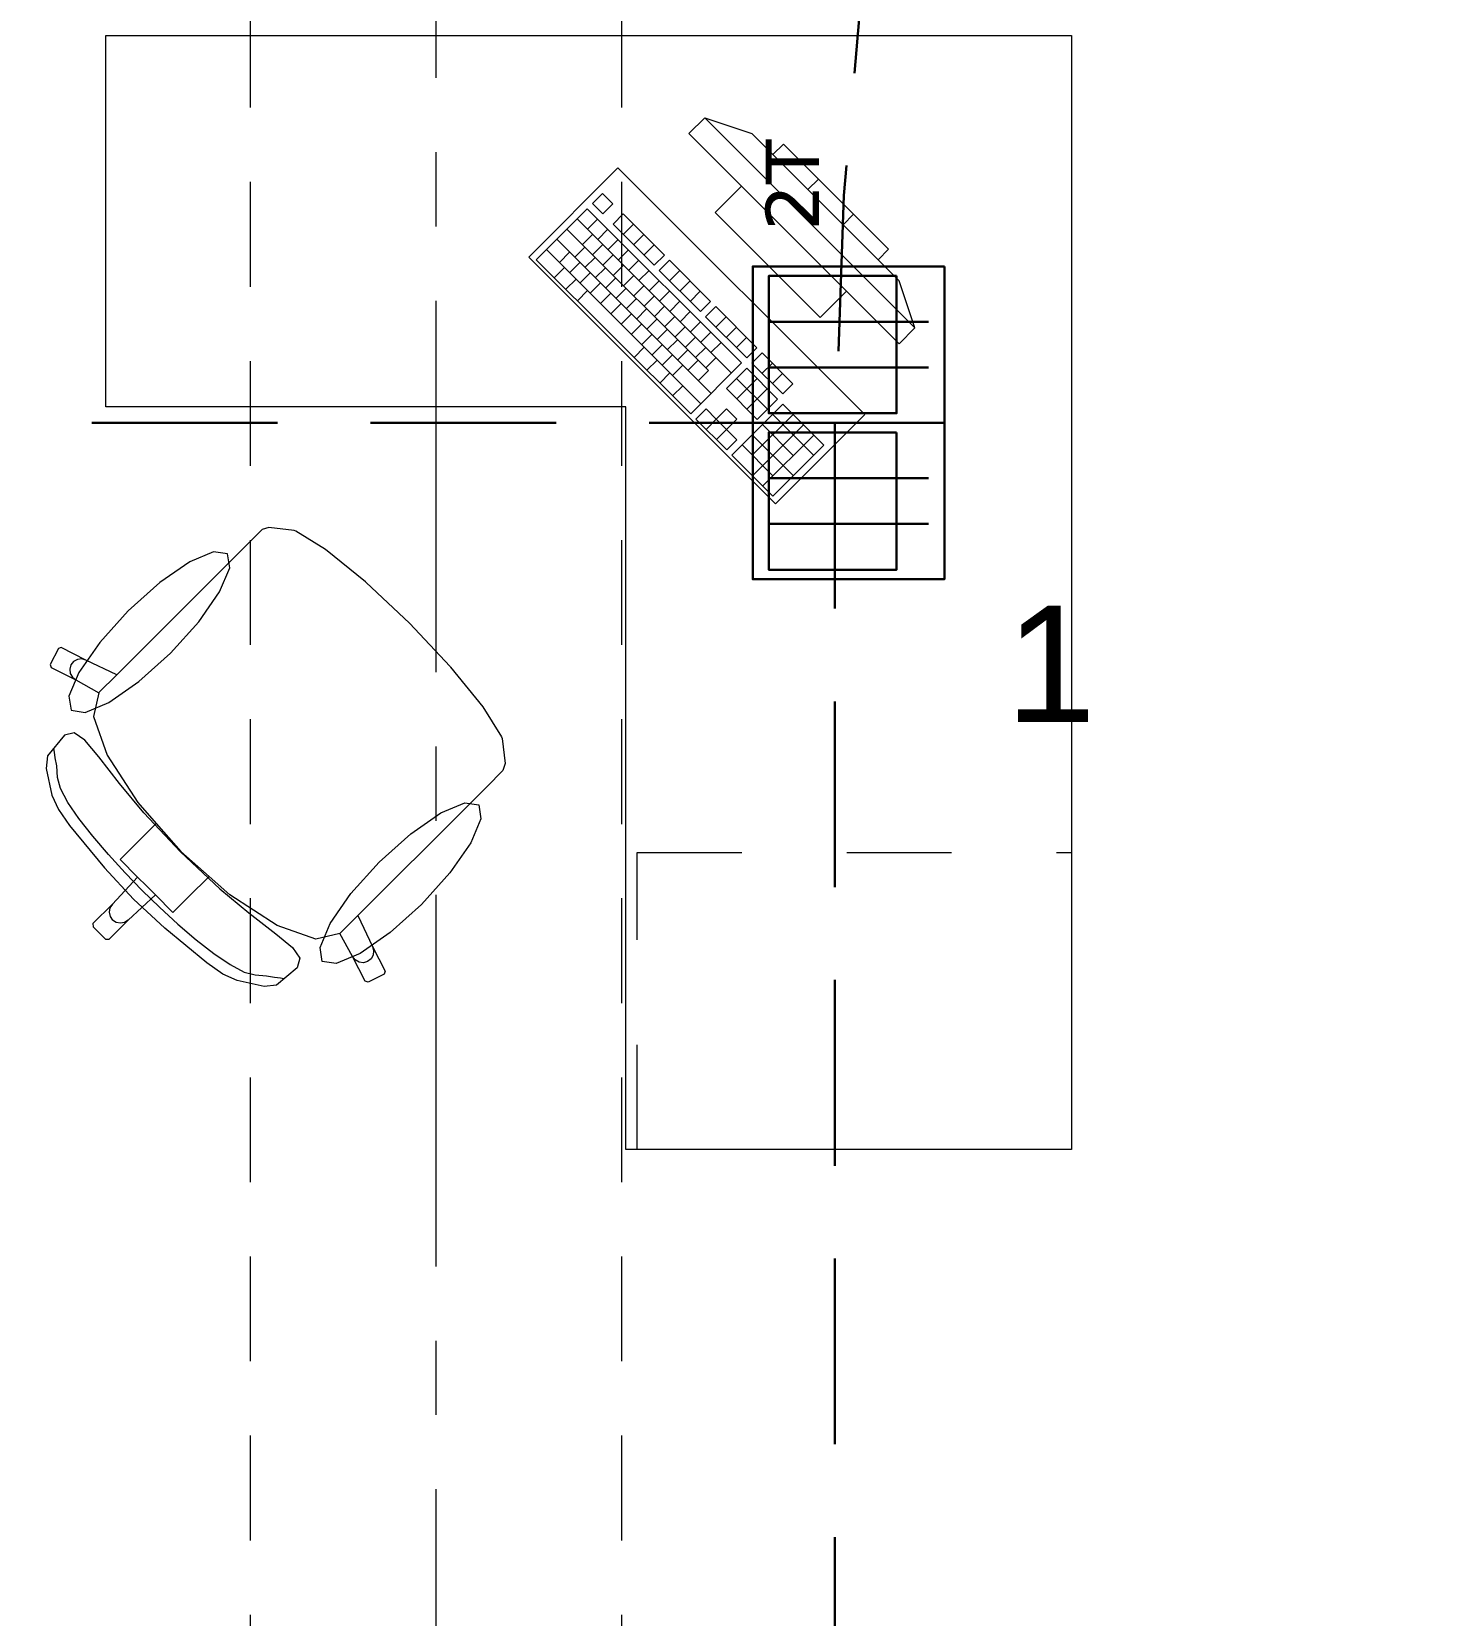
# Model space of a CAD drawing. Header units: inches. Extents: x -19 to 5698, y -728 to 92.
# Drawn here: x 300.276 to 302.17, y 12.18 to 14.312 of the extents above; entities that cross this region are included whole.
import ezdxf

# ---------------------------------------------------------------- set-up
doc = ezdxf.new("R2010")
doc.units = ezdxf.units.IN
doc.header["$MEASUREMENT"] = 0
for name, pattern in [('HIDDEN', [0.375, 0.25, -0.125]), ('Hidden Line', [0.195611, 0.141111, -0.0545]), ('Punto & Raya', [0.65, 0.5, -0.075, 0, -0.075]), ('Rayas', [0.282222, 0.141111, -0.141111])]:
    doc.linetypes.add(name, pattern=pattern)
doc.layers.get('0').update_dxf_attribs({"color": 61})
doc.layers.add('00 conduct tomacorr', color=120, linetype='HIDDEN', lineweight=30)
doc.layers.add('00 IE LUZ EMERGENCIA', color=253, linetype='Continuous', lineweight=0)
for name, color, linetype in [('02 _ ARQ _ ALB _ Ejes Generales', 251, 'Continuous'), ('08 _ STR _ EXT _ 09 Vigas', 251, 'Continuous'), ('Interior - Mobiliario', 7, 'Continuous')]:
    doc.layers.add(name, color=color, linetype=linetype)
doc.styles.add('Annotative', font='arial.ttf')

# ---------------------------------------------------------------- blocks, each defined once
blk = doc.blocks.new('CAJA POP UP 6 MODULOS')
at = {"layer": '00 conduct tomacorr', "linetype": 'Continuous'}
for p, q in [((-0.095, -0.165), (-0.095, -0.0151)), ((-0.052, -0.165), (-0.052, -0.0151)), ((0.052, -0.165), (0.052, -0.0151)), ((0.095, -0.165), (0.095, -0.0151)), ((0, -0.165), (0, -0.18))]:
    blk.add_line(p, q, dxfattribs=at)
for points in [[(-0.147, 0), (0.147, 0), (0.147, -0.18), (-0.147, -0.18)], [(0, 0), (0.147, 0), (0.147, -0.18), (0, -0.18)]]:
    blk.add_lwpolyline(points, close=True, dxfattribs=at)
for points in [[(-0.138, -0.045), (-0.009, -0.045), (-0.009, -0.165), (-0.138, -0.165), (-0.138, -0.045)], [(0.009, -0.045), (0.138, -0.045), (0.138, -0.165), (0.009, -0.165), (0.009, -0.045)]]:
    blk.add_lwpolyline(points, dxfattribs=at)
at = {"color": 1, "insert": (-0.1807, -0.168), "char_height": 0.05, "attachment_point": 1, "rotation": 180}
blk.add_mtext_dynamic_manual_height_columns('{\\fVerdana|b0|i0|c0|p34;2T}', width=0.000481, gutter_width=0.1561, heights=[0], dxfattribs=at)

msp = doc.modelspace()

# ---------------------------------------------------------------- linework, layer by layer
at = {"layer": '00 conduct tomacorr'}
for q in [(298.0348, 13.7856, -0.0007), (301.3566, 9.8105, -0.0007)]:
    msp.add_line((301.3566, 13.7856, -0.0007), q, dxfattribs=at)
msp.add_arc((307.2148, 13.7389, -0.0007), 5.8568, 132.12487, 179.54316, dxfattribs=at)
at = {"layer": '02 _ ARQ _ ALB _ Ejes Generales', "color": 251, "linetype": 'Punto & Raya', "lineweight": 13, "true_color": 0x636466}
msp.add_line((300.82, 3.05), (300.82, 44.9), dxfattribs=at)
at = {"layer": '08 _ STR _ EXT _ 09 Vigas', "color": 251, "linetype": 'Hidden Line', "lineweight": 13, "true_color": 0x636466}
for p, q in [((300.57, 7.7), (300.57, 16.9)), ((301.07, 7.7), (301.07, 16.9))]:
    msp.add_line(p, q, dxfattribs=at)
at = {"layer": 'Interior - Mobiliario', "color": 175, "linetype": 'Continuous', "lineweight": 13}
for p, q in [((301.1814, 14.1962), (301.1602, 14.175)), ((301.4642, 13.9134), (301.1814, 14.1962)), ((301.1814, 14.1962), (301.245, 14.175)), ((301.1602, 14.175), (301.443, 13.8921)), ((301.245, 14.175), (301.443, 13.977)), ((301.2874, 14.1608), (301.2733, 14.1467)), ((301.4289, 14.0194), (301.2874, 14.1608)), ((301.2733, 14.1467), (301.4147, 14.0053)), ((301.3204, 14.0996), (301.3346, 14.1137)), ((301.044, 14.0945), (301.0303, 14.0807)), ((301.0578, 14.0806), (301.044, 14.0945)), ((301.2309, 14.1043), (301.1955, 14.0689)), ((301.3723, 13.9629), (301.2309, 14.1043)), ((301.0234, 14.0739), (300.9548, 14.0053)), ((301.2311, 13.8662), (301.0234, 14.0739)), ((301.0303, 14.0807), (301.0441, 14.0669)), ((301.0441, 14.0669), (301.0578, 14.0806)), ((301.0097, 14.0602), (301.2174, 13.8525)), ((301.0235, 14.0463), (301.0373, 14.06)), ((301.0717, 14.0668), (301.058, 14.0531)), ((301.058, 14.0531), (301.1134, 13.9977)), ((301.1271, 14.0114), (301.0717, 14.0668)), ((301.0718, 14.0392), (301.0855, 14.0529)), ((301.1955, 14.0689), (301.3369, 13.9275)), ((301.3676, 14.0524), (301.3817, 14.0666)), ((300.9823, 14.0328), (301.19, 13.825)), ((300.996, 14.0465), (301.1864, 13.8561)), ((301.0168, 14.0257), (301.0305, 14.0394)), ((301.0374, 14.0325), (301.0511, 14.0462)), ((301.0512, 14.0186), (301.065, 14.0324)), ((301.0857, 14.0254), (301.0994, 14.0391)), ((300.9686, 14.019), (301.1763, 13.8113)), ((300.9859, 14.0017), (300.9996, 14.0154)), ((301.0065, 14.0085), (301.0202, 14.0222)), ((301.0203, 13.9947), (301.0341, 14.0084)), ((301.0306, 14.0118), (301.0443, 14.0256)), ((301.0444, 13.998), (301.0582, 14.0117)), ((301.0651, 14.0048), (301.0788, 14.0185)), ((301.0995, 14.0115), (301.1132, 14.0252)), ((301.1134, 13.9977), (301.1271, 14.0114)), ((301.4147, 14.0053), (301.4289, 14.0194)), ((300.9548, 14.0053), (301.1626, 13.7976)), ((300.9791, 13.9811), (300.9928, 13.9948)), ((300.9997, 13.9879), (301.0134, 14.0016)), ((301.0136, 13.974), (301.0273, 13.9877)), ((301.0342, 13.9808), (301.0479, 13.9945)), ((301.0583, 13.9842), (301.072, 13.9979)), ((301.0789, 13.9909), (301.0926, 14.0047)), ((301.0928, 13.9771), (301.1065, 13.9908)), ((301.134, 14.0045), (301.1203, 13.9907)), ((301.1203, 13.9907), (301.1757, 13.9354)), ((301.1894, 13.9491), (301.134, 14.0045)), ((301.1341, 13.9769), (301.1478, 13.9906)), ((300.9947, 13.9655), (301.0084, 13.9792)), ((301.0274, 13.9602), (301.0411, 13.9739)), ((301.048, 13.967), (301.0618, 13.9807)), ((301.0619, 13.9531), (301.0756, 13.9668)), ((301.0721, 13.9703), (301.0859, 13.984)), ((301.086, 13.9565), (301.0997, 13.9702)), ((301.1066, 13.9632), (301.1203, 13.977)), ((301.148, 13.963), (301.1617, 13.9768)), ((301.4642, 13.9134), (301.443, 13.977)), ((301.0102, 13.9499), (301.0239, 13.9636)), ((301.0413, 13.9463), (301.055, 13.9601)), ((301.0551, 13.9325), (301.0688, 13.9462)), ((301.0757, 13.9393), (301.0895, 13.953)), ((301.0998, 13.9426), (301.1136, 13.9563)), ((301.1205, 13.9494), (301.1342, 13.9631)), ((301.1343, 13.9356), (301.148, 13.9493)), ((301.1618, 13.9492), (301.1755, 13.9629)), ((301.1757, 13.9354), (301.1894, 13.9491)), ((301.3369, 13.9275), (301.3723, 13.9629)), ((301.0689, 13.9186), (301.0827, 13.9324)), ((301.0896, 13.9254), (301.1033, 13.9391)), ((301.1034, 13.9116), (301.1171, 13.9253)), ((301.1137, 13.9288), (301.1274, 13.9425)), ((301.1275, 13.9149), (301.1412, 13.9286)), ((301.1482, 13.9217), (301.1619, 13.9354)), ((301.1963, 13.9421), (301.1826, 13.9284)), ((301.1826, 13.9284), (301.238, 13.873)), ((301.2517, 13.8868), (301.1963, 13.9421)), ((301.1964, 13.9146), (301.2102, 13.9283)), ((301.0828, 13.9048), (301.0965, 13.9185)), ((301.0966, 13.8909), (301.1104, 13.9047)), ((301.1173, 13.8977), (301.131, 13.9115)), ((301.1414, 13.9011), (301.1551, 13.9148)), ((301.1552, 13.8872), (301.1689, 13.9009)), ((301.162, 13.9079), (301.1757, 13.9216)), ((301.1759, 13.894), (301.1896, 13.9077)), ((301.2103, 13.9007), (301.224, 13.9144)), ((301.2241, 13.8869), (301.2378, 13.9006)), ((301.443, 13.8921), (301.4642, 13.9134)), ((301.0864, 13.8738), (301.1001, 13.8875)), ((301.1105, 13.8771), (301.1242, 13.8908)), ((301.1311, 13.8839), (301.1448, 13.8976)), ((301.145, 13.87), (301.1587, 13.8838)), ((301.1691, 13.8734), (301.1828, 13.8871)), ((301.1897, 13.8802), (301.2034, 13.8939)), ((301.238, 13.873), (301.2517, 13.8868)), ((301.2586, 13.8798), (301.2449, 13.8661)), ((301.3002, 13.8383), (301.2586, 13.8798)), ((301.1037, 13.8565), (301.1174, 13.8702)), ((301.1243, 13.8633), (301.1381, 13.877)), ((301.1382, 13.8494), (301.1519, 13.8631)), ((301.1588, 13.8562), (301.1725, 13.8699)), ((301.1626, 13.7976), (301.2311, 13.8662)), ((301.1829, 13.8595), (301.1966, 13.8732)), ((301.238, 13.8593), (301.2106, 13.8318)), ((301.2796, 13.8177), (301.238, 13.8593)), ((301.2449, 13.8661), (301.2864, 13.8246)), ((301.2588, 13.8523), (301.2725, 13.866)), ((301.121, 13.8392), (301.1347, 13.8529)), ((301.1727, 13.8423), (301.1864, 13.8561)), ((301.2243, 13.8455), (301.2659, 13.804)), ((301.2245, 13.818), (301.2519, 13.8454)), ((301.2726, 13.8384), (301.2863, 13.8521)), ((301.2864, 13.8246), (301.3002, 13.8383)), ((301.1383, 13.8218), (301.152, 13.8356)), ((301.2106, 13.8318), (301.2522, 13.7903)), ((301.2383, 13.8041), (301.2657, 13.8316)), ((301.2522, 13.7903), (301.2796, 13.8177)), ((301.1832, 13.8044), (301.1695, 13.7907)), ((301.197, 13.7906), (301.1832, 13.8044)), ((301.2108, 13.8043), (301.197, 13.7906)), ((301.2246, 13.7904), (301.2108, 13.8043)), ((301.2865, 13.8108), (301.2179, 13.7422)), ((301.2455, 13.7421), (301.3004, 13.7969)), ((301.2728, 13.7971), (301.3282, 13.7417)), ((301.3419, 13.7554), (301.2865, 13.8108)), ((301.1695, 13.7907), (301.211, 13.7491)), ((301.1833, 13.7768), (301.197, 13.7906)), ((301.197, 13.7906), (301.2109, 13.7767)), ((301.1972, 13.763), (301.2109, 13.7767)), ((301.2109, 13.7767), (301.2246, 13.7904)), ((301.2247, 13.7629), (301.2109, 13.7767)), ((301.2456, 13.7145), (301.3142, 13.7831)), ((301.2591, 13.7834), (301.3006, 13.7418)), ((301.211, 13.7491), (301.2247, 13.7629)), ((301.2317, 13.7559), (301.2732, 13.7144)), ((301.2454, 13.7696), (301.3008, 13.7143)), ((301.2595, 13.7007), (301.3281, 13.7692)), ((301.2733, 13.6868), (301.3419, 13.7554)), ((301.2179, 13.7422), (301.2733, 13.6868)), ((300.595, 13.6448), (300.5857, 13.6419)), ((300.6289, 13.6408), (300.595, 13.6448)), ((300.5857, 13.6419), (300.5637, 13.62)), ((300.631, 13.6399), (300.6289, 13.6408)), ((300.6711, 13.615), (300.631, 13.6399)), ((300.5637, 13.62), (300.5382, 13.5945)), ((300.7247, 13.5714), (300.6711, 13.615)), ((300.5382, 13.5945), (300.3904, 13.4466)), ((300.7256, 13.5707), (300.7247, 13.5714)), ((300.7839, 13.5159), (300.7256, 13.5707)), ((300.7839, 13.5159), (300.8387, 13.4575)), ((300.3115, 13.4819), (300.3006, 13.4605)), ((300.3155, 13.4832), (300.3115, 13.4819)), ((300.3486, 13.4662), (300.3155, 13.4832)), ((300.3006, 13.4605), (300.302, 13.4564)), ((300.302, 13.4564), (300.3351, 13.4395)), ((300.3284, 13.4597), (300.3269, 13.4541)), ((300.3269, 13.4541), (300.3276, 13.4482)), ((300.332, 13.4643), (300.3284, 13.4597)), ((300.3371, 13.4671), (300.332, 13.4643)), ((300.343, 13.4678), (300.3371, 13.4671)), ((300.3486, 13.4662), (300.343, 13.4678)), ((300.3904, 13.4466), (300.3486, 13.4662)), ((300.8387, 13.4575), (300.8394, 13.4567)), ((300.8394, 13.4567), (300.883, 13.4031)), ((300.3276, 13.4482), (300.3305, 13.4431)), ((300.3305, 13.4431), (300.3351, 13.4395)), ((300.3351, 13.4395), (300.3661, 13.4221)), ((300.3661, 13.4224), (300.3904, 13.4466)), ((300.3661, 13.4221), (300.3586, 13.3902)), ((300.3661, 13.4224), (300.3661, 13.4221)), ((300.3586, 13.3902), (300.377, 13.3382)), ((300.883, 13.4031), (300.9079, 13.363)), ((300.3329, 13.3685), (300.32, 13.3651)), ((300.3472, 13.3585), (300.3329, 13.3685)), ((300.32, 13.3651), (300.2968, 13.3372)), ((300.3064, 13.3425), (300.3056, 13.347)), ((300.3659, 13.3362), (300.3472, 13.3585)), ((300.9079, 13.363), (300.9088, 13.3609)), ((300.9088, 13.3609), (300.9128, 13.327)), ((300.2968, 13.3372), (300.2949, 13.3205)), ((300.3072, 13.3345), (300.3064, 13.3425)), ((300.3093, 13.3237), (300.3072, 13.3345)), ((300.3938, 13.3), (300.3659, 13.3362)), ((300.377, 13.3382), (300.4183, 13.2744)), ((300.9128, 13.327), (300.9099, 13.3177)), ((300.2949, 13.3205), (300.3027, 13.2843)), ((300.3104, 13.3083), (300.3093, 13.3237)), ((300.3143, 13.2935), (300.3104, 13.3083)), ((300.9099, 13.3177), (300.888, 13.2957)), ((300.3027, 13.2843), (300.3117, 13.2651)), ((300.3243, 13.2747), (300.3143, 13.2935)), ((300.4265, 13.2607), (300.3938, 13.3)), ((300.888, 13.2957), (300.8625, 13.2702)), ((300.3117, 13.2651), (300.3266, 13.2434)), ((300.3391, 13.2529), (300.3243, 13.2747)), ((300.4183, 13.2744), (300.4431, 13.2463)), ((300.8625, 13.2702), (300.7146, 13.1224)), ((300.3266, 13.2434), (300.3734, 13.1867)), ((300.3577, 13.2291), (300.3391, 13.2529)), ((300.4431, 13.2463), (300.4157, 13.2189)), ((300.476, 13.208), (300.4265, 13.2607)), ((300.4431, 13.2463), (300.4764, 13.2084)), ((300.3789, 13.2043), (300.3577, 13.2291)), ((300.4157, 13.2189), (300.3946, 13.1977)), ((300.4014, 13.1797), (300.3789, 13.2043)), ((300.3946, 13.1977), (300.4182, 13.1741)), ((300.476, 13.208), (300.5287, 13.1585)), ((300.5143, 13.1751), (300.4764, 13.2084)), ((300.3734, 13.1867), (300.4125, 13.1445)), ((300.4242, 13.1562), (300.4014, 13.1797)), ((300.4182, 13.1741), (300.3842, 13.1376)), ((300.4182, 13.1741), (300.4302, 13.1622)), ((300.4242, 13.1562), (300.4477, 13.1334)), ((300.4421, 13.1502), (300.4302, 13.1622)), ((300.5143, 13.1751), (300.4869, 13.1477)), ((300.5424, 13.1503), (300.5143, 13.1751)), ((300.5287, 13.1585), (300.568, 13.1258)), ((300.3842, 13.1376), (300.3581, 13.1115)), ((300.3842, 13.1376), (300.381, 13.1327)), ((300.4421, 13.1502), (300.4056, 13.1162)), ((300.4547, 13.1054), (300.4125, 13.1445)), ((300.4657, 13.1266), (300.4421, 13.1502)), ((300.4477, 13.1334), (300.4723, 13.1109)), ((300.4869, 13.1477), (300.4657, 13.1266)), ((300.6062, 13.109), (300.5424, 13.1503)), ((300.4056, 13.1162), (300.3795, 13.0901)), ((300.381, 13.1327), (300.3799, 13.127)), ((300.3799, 13.127), (300.3811, 13.1212)), ((300.3811, 13.1212), (300.3843, 13.1163)), ((300.3892, 13.113), (300.3843, 13.1163)), ((300.395, 13.1119), (300.3892, 13.113)), ((300.4007, 13.113), (300.395, 13.1119)), ((300.4056, 13.1162), (300.4007, 13.113)), ((300.568, 13.1258), (300.6042, 13.0978)), ((300.6904, 13.0981), (300.7146, 13.1224)), ((300.7146, 13.1224), (300.7342, 13.0806)), ((300.3581, 13.1115), (300.3582, 13.1072)), ((300.3582, 13.1072), (300.3667, 13.0987)), ((300.3752, 13.0902), (300.3667, 13.0987)), ((300.5114, 13.0585), (300.4547, 13.1054)), ((300.4723, 13.1109), (300.4971, 13.0897)), ((300.6042, 13.0978), (300.6265, 13.0792)), ((300.6582, 13.0906), (300.6062, 13.109)), ((300.6902, 13.0981), (300.6582, 13.0906)), ((300.6904, 13.0981), (300.6902, 13.0981)), ((300.7075, 13.0671), (300.6902, 13.0981)), ((300.3795, 13.0901), (300.3752, 13.0902)), ((300.4971, 13.0897), (300.5209, 13.0711)), ((300.5209, 13.0711), (300.5427, 13.0563)), ((300.6265, 13.0792), (300.6365, 13.0649)), ((300.7351, 13.0691), (300.7323, 13.064)), ((300.7342, 13.0806), (300.7358, 13.0749)), ((300.7342, 13.0806), (300.7512, 13.0475)), ((300.7358, 13.0749), (300.7351, 13.0691)), ((300.5331, 13.0436), (300.5114, 13.0585)), ((300.5427, 13.0563), (300.5616, 13.0463)), ((300.6331, 13.052), (300.6052, 13.0288)), ((300.6365, 13.0649), (300.6331, 13.052)), ((300.7111, 13.0625), (300.7075, 13.0671)), ((300.7245, 13.034), (300.7075, 13.0671)), ((300.7163, 13.0596), (300.7111, 13.0625)), ((300.7221, 13.0588), (300.7163, 13.0596)), ((300.7277, 13.0604), (300.7221, 13.0588)), ((300.7323, 13.064), (300.7277, 13.0604)), ((300.5523, 13.0347), (300.5331, 13.0436)), ((300.5885, 13.0269), (300.5523, 13.0347)), ((300.5616, 13.0463), (300.5763, 13.0424)), ((300.5763, 13.0424), (300.5917, 13.0413)), ((300.6052, 13.0288), (300.5885, 13.0269)), ((300.5917, 13.0413), (300.6025, 13.0392)), ((300.6025, 13.0392), (300.6105, 13.0384)), ((300.6105, 13.0384), (300.615, 13.0376)), ((300.7285, 13.0326), (300.7245, 13.034)), ((300.7499, 13.0435), (300.7285, 13.0326)), ((300.7512, 13.0475), (300.7499, 13.0435))]:
    msp.add_line(p, q, dxfattribs=at)
at = {"layer": 'Interior - Mobiliario', "color": 175, "linetype": 'Rayas', "lineweight": 13}
for p, q in [((301.0903, 12.8073), (301.0903, 13.2073)), ((301.0903, 13.2073), (301.6753, 13.2073))]:
    msp.add_line(p, q, dxfattribs=at)
at = {"layer": 'Interior - Mobiliario', "color": 175, "linetype": 'Continuous', "lineweight": 13, "flags": 128}
for points in [[(301.6753, 14.3073), (301.6753, 12.8073), (301.0753, 12.8073), (301.0753, 13.8073), (300.3753, 13.8073), (300.3753, 14.3073)], [(301.0647, 14.129), (300.9445, 14.0088), (301.2768, 13.6765), (301.397, 13.7967)], [(300.4055, 13.5324), (300.3673, 13.4899), (300.3393, 13.4495), (300.3257, 13.4175), (300.3286, 13.3986), (300.3475, 13.3957), (300.3795, 13.4093), (300.4199, 13.4373), (300.4624, 13.4755), (300.5005, 13.5179), (300.5286, 13.5583), (300.5422, 13.5904), (300.5393, 13.6093), (300.5204, 13.6122), (300.4883, 13.5985), (300.4479, 13.5705)], [(300.8004, 13.1374), (300.7579, 13.0993), (300.7175, 13.0713), (300.6855, 13.0577), (300.6666, 13.0605), (300.6637, 13.0795), (300.6773, 13.1115), (300.7053, 13.1519), (300.7435, 13.1944), (300.786, 13.2325), (300.8263, 13.2605), (300.8584, 13.2741), (300.8773, 13.2713), (300.8802, 13.2524), (300.8666, 13.2203), (300.8385, 13.1799)]]:
    msp.add_lwpolyline(points, close=True, dxfattribs=at)

# ---------------------------------------------------------------- block references
at = {"layer": '00 conduct tomacorr', "xscale": 1.432830642179531, "yscale": 1.432830642179531, "zscale": 1.432830642179531, "rotation": 269.9999999999999}
msp.add_blockref('CAJA POP UP 6 MODULOS', (301.5041, 13.7856, -0.0007), dxfattribs=at)

# ---------------------------------------------------------------- texts
at = {"layer": '00 IE LUZ EMERGENCIA', "style": 'Annotative'}
msp.add_attdef('1', (301.5864, 13.3831, -0.0007), '', height=0.1562, dxfattribs=at)

doc.saveas('drawing.dxf')
